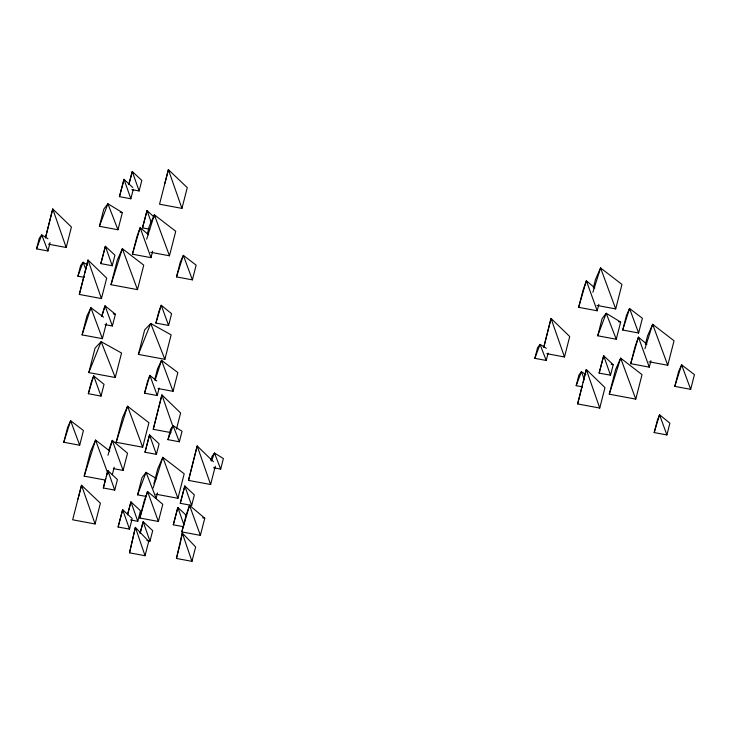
<?xml version="1.0" encoding="UTF-8"?>
<svg xmlns="http://www.w3.org/2000/svg" width="731" height="731" viewBox="0 0 731 731"><rect width="100%" height="100%" fill="white"/><g stroke="black" fill="none" stroke-linecap="round" stroke-linejoin="round"><path stroke-width="1.1" d="M180.329 542.987L182.275 533.027L195.634 546.98L191.961 561.344L176.427 558.457L182.275 533.027L191.961 561.344M129.524 552.828L135.372 527.398L148.731 541.36L145.049 555.724L129.524 552.828L135.372 527.398L145.049 555.724M84.842 272.919L88.003 260.026L106.689 278.118L101.445 298.568L79.332 294.447L88.003 260.026L101.445 298.568M583.137 382.404L586.299 369.511L604.985 387.604L599.74 408.053L577.627 403.932L586.299 369.511L599.74 408.053M45.423 237.986L52.742 208.947L71.428 227.039L66.183 247.489L48.493 244.191M170.935 432.606L153.245 429.307L161.916 394.886L180.603 412.978L176.463 429.124M215.307 466.214L210.619 484.507L188.507 480.395L197.178 445.965L213.425 461.7M543.718 347.481L551.037 318.433L569.723 336.525L564.478 356.975L546.788 353.685M50.101 242.555L47.944 250.98L36.55 248.86L39.246 238.324L41.74 234.898L47.972 238.781M45.724 236.908L52.742 208.947L66.183 247.489M84.111 277.351L77.897 276.19L80.593 265.655L83.087 262.228L87.537 265.006M79.332 294.447L84.019 276.144M99.407 226.29L103.802 209.13L107.896 203.757L122.36 212.584L117.965 229.753L99.407 226.29L107.896 203.757L117.965 229.753M106.361 323.203L102.395 338.672L82.082 334.889L86.898 316.103L90.891 307.696L103.583 317.181M100.832 263.608L105.374 246.274L114.931 255.192L112.227 265.737L100.832 263.608L105.374 246.274L112.227 265.737M133.28 189.292L130.849 198.777L119.455 196.657L123.996 179.323L132.759 187.501M128.802 184.623L132.265 171.502L141.814 180.42L139.118 190.965L131.872 189.612M63.78 442.273L67.544 427.571L70.624 420.727L83.444 430.532L79.679 445.234L63.78 442.273L70.624 420.727L79.679 445.234M101.609 316.148L105.036 305.796L115.388 314.239L112.382 325.98L104.981 324.601M110.993 284.706L117.262 260.209L122.36 248.659L143.742 265.143L137.474 289.631L110.993 284.706L122.36 248.659L137.474 289.631M88.789 372.591L95.067 348.093L101.143 341.669L121.547 353.027L115.27 377.516L88.789 372.591L101.143 341.669L115.27 377.516M88.332 393.717L91.338 381.984L93.678 375.898L104.03 384.342L101.024 396.083L88.332 393.717L93.678 375.898L101.024 396.083M152.624 251.217L150.979 257.65L132.412 254.196L136.816 237.027L140.133 227.643L148.603 234.779M149.754 229.214L142.499 227.862L147.041 210.528L154.204 217.217M105.154 480.039L84.193 476.128L90.47 451.639L95.56 440.089L109.824 451.082M147.351 233.819L149.261 226.363L154.351 214.813L175.742 231.298L169.464 255.786L150.705 252.296M106.306 476.475L107.877 470.645L117.435 479.563L114.73 490.099L103.336 487.979L105.767 478.494M138.387 354.398L144.656 329.909L150.732 323.486L171.145 334.844L164.868 359.332L138.387 354.398L150.732 323.486L164.868 359.332M95.094 523.972L81.525 485.256L72.661 519.796L95.094 523.972L100.403 503.23L81.525 485.256L77.979 499.054M116.183 442.282L122.461 417.794L127.559 406.244L148.941 422.728L142.673 447.217L116.183 442.282L127.559 406.244L142.673 447.217M112.309 474.675L114.219 467.219M181.955 208.381L168.386 169.656L159.532 204.196L181.955 208.381L187.273 187.629L168.386 169.656L164.84 183.454M155.904 323.084L158.91 311.342L161.24 305.266L171.602 313.709L168.587 325.441L155.904 323.084L161.24 305.266L168.587 325.441M113.296 468.571L123.119 470.398L127.523 453.229L112.282 440.391L108.956 449.775M159.148 388.079L157.238 395.544L144.546 393.187L147.552 381.445L149.892 375.368L156.79 380.997M176.491 276.903L180.255 262.191L183.335 255.357L196.155 265.152L192.39 279.863L176.491 276.903L183.335 255.357L192.39 279.863M154.707 379.8L157.54 368.753L161.533 360.337L177.852 372.536L173.037 391.323L158.07 388.536M131.936 519.64L129.506 529.125L118.111 527.005L122.653 509.662L132.21 518.59M127.733 513.92L130.922 501.85L140.48 510.768L137.775 521.304L130.529 519.96M145.003 452.233L149.544 434.89L159.102 443.818L156.397 454.353L145.003 452.233L149.544 434.89L156.397 454.353M153.245 429.307L161.916 394.886L173.119 427.005M146.31 496.468L137.574 494.841L141.969 477.672L146.063 472.308L156.672 478.778M139.822 518.023L144.217 500.854L147.543 491.47L162.785 504.308L158.38 521.477L139.822 518.023L147.543 491.47L158.38 521.477M140.224 532.735L143.148 521.724L152.697 530.642L149.992 541.178L146.885 540.602M153.903 483.776L157.722 468.873L162.821 457.323L184.203 473.807L177.935 498.295L155.867 494.183M167.947 439.651L170.643 429.115L173.128 425.689L182.037 431.235L179.333 441.78L167.947 439.651L173.128 425.689L179.333 441.78M157.503 492.932L156.132 498.304L146.063 472.308L137.574 494.841M183.645 526.731L173.293 524.803L177.834 507.469L186.588 515.647M180.265 503.312L184.815 485.969L194.364 494.896L191.659 505.432L180.265 503.312L184.815 485.969L191.659 505.432M188.507 480.395L197.178 445.965L210.619 484.507M181.818 531.912L186.213 514.743L189.539 505.359L204.781 518.206L200.376 535.366L181.818 531.912L189.539 505.359L200.376 535.366M176.427 558.457L180.109 544.092M210.912 460.658L211.99 456.446L214.475 453.019L223.384 458.565L220.68 469.11L213.434 467.758M548.131 353.091L546.24 360.465L534.845 358.345L537.541 347.81L540.035 344.383L546.267 348.267M544.019 346.403L551.037 318.433L564.478 356.975M598.853 304.352L597.2 310.785L578.641 307.331L583.036 290.161L586.363 280.777L594.833 287.913M593.298 288.014L595.482 279.498L600.58 267.948L621.962 284.432L615.694 308.921L596.935 305.43M582.406 386.836L576.192 385.676L578.888 375.14L581.383 371.714L585.833 374.491M577.627 403.932L582.315 385.639M597.702 335.785L602.097 318.615L606.191 313.252L620.656 322.069L616.26 339.239L597.702 335.785L606.191 313.252L616.26 339.239M599.128 373.102L603.669 355.759L613.227 364.687L610.522 375.222L599.128 373.102L603.669 355.759L610.522 375.222M622.711 330.028L626.485 315.326L629.555 308.491L642.385 318.287L638.611 332.998L622.711 330.028L629.555 308.491L638.611 332.998M609.288 394.192L615.557 369.694L620.656 358.153L642.037 374.628L635.769 399.126L609.288 394.192L620.656 358.153L635.769 399.126M650.919 360.703L649.274 367.145L630.707 363.682L635.111 346.512L638.428 337.137L646.898 344.264M645.372 344.365L647.556 335.849L652.646 324.299L674.037 340.783L667.759 365.272L649 361.781M654.199 432.569L657.206 420.828L659.545 414.751L669.898 423.194L666.891 434.936L654.199 432.569L659.545 414.751L666.891 434.936M674.786 386.388L678.551 371.677L681.63 364.842L694.45 374.647L690.685 389.349L674.786 386.388L681.63 364.842L690.685 389.349M119.455 196.657L123.996 179.323L130.849 198.777M128.857 184.504L132.265 171.502L139.118 190.965M142.499 227.862L147.041 210.528L151.372 222.818M103.336 487.979L107.877 470.645L114.73 490.099M118.111 527.005L122.653 509.662L129.506 529.125M127.523 514.852L130.922 501.85L137.775 521.304M140.023 533.639L143.148 521.724L149.992 541.178M173.293 524.803L177.834 507.469L183.965 524.876M132.412 254.196L140.133 227.643L150.979 257.65M107.96 455.258L112.282 440.391L123.119 470.398M578.641 307.331L586.363 280.777L597.2 310.785M630.707 363.682L638.428 337.137L649.274 367.145M101.892 316.276L105.036 305.796L112.382 325.98M144.546 393.187L149.892 375.368L157.238 395.544M146.666 239.192L154.351 214.813L169.464 255.786M84.193 476.128L95.56 440.089L107.96 473.706M153.126 488.061L162.821 457.323L177.935 498.295M592.887 292.327L600.58 267.948L615.694 308.921M644.961 348.687L652.646 324.299L667.759 365.272M82.082 334.889L90.891 307.696L102.395 338.672M155.1 380.211L161.533 360.337L173.037 391.323M36.55 248.86L41.74 234.898L47.944 250.98M77.897 276.19L83.087 262.228L85.801 269.264M211.515 460.996L214.475 453.019L220.68 469.11M534.845 358.345L540.035 344.383L546.24 360.465M576.192 385.676L581.383 371.714L584.48 379.755M120.176 212.182L122.36 212.584M618.472 321.667L620.656 322.069M611.153 364.294L613.227 364.687M113.278 313.846L115.388 314.239M202.597 517.795L204.781 518.206"/></g></svg>
